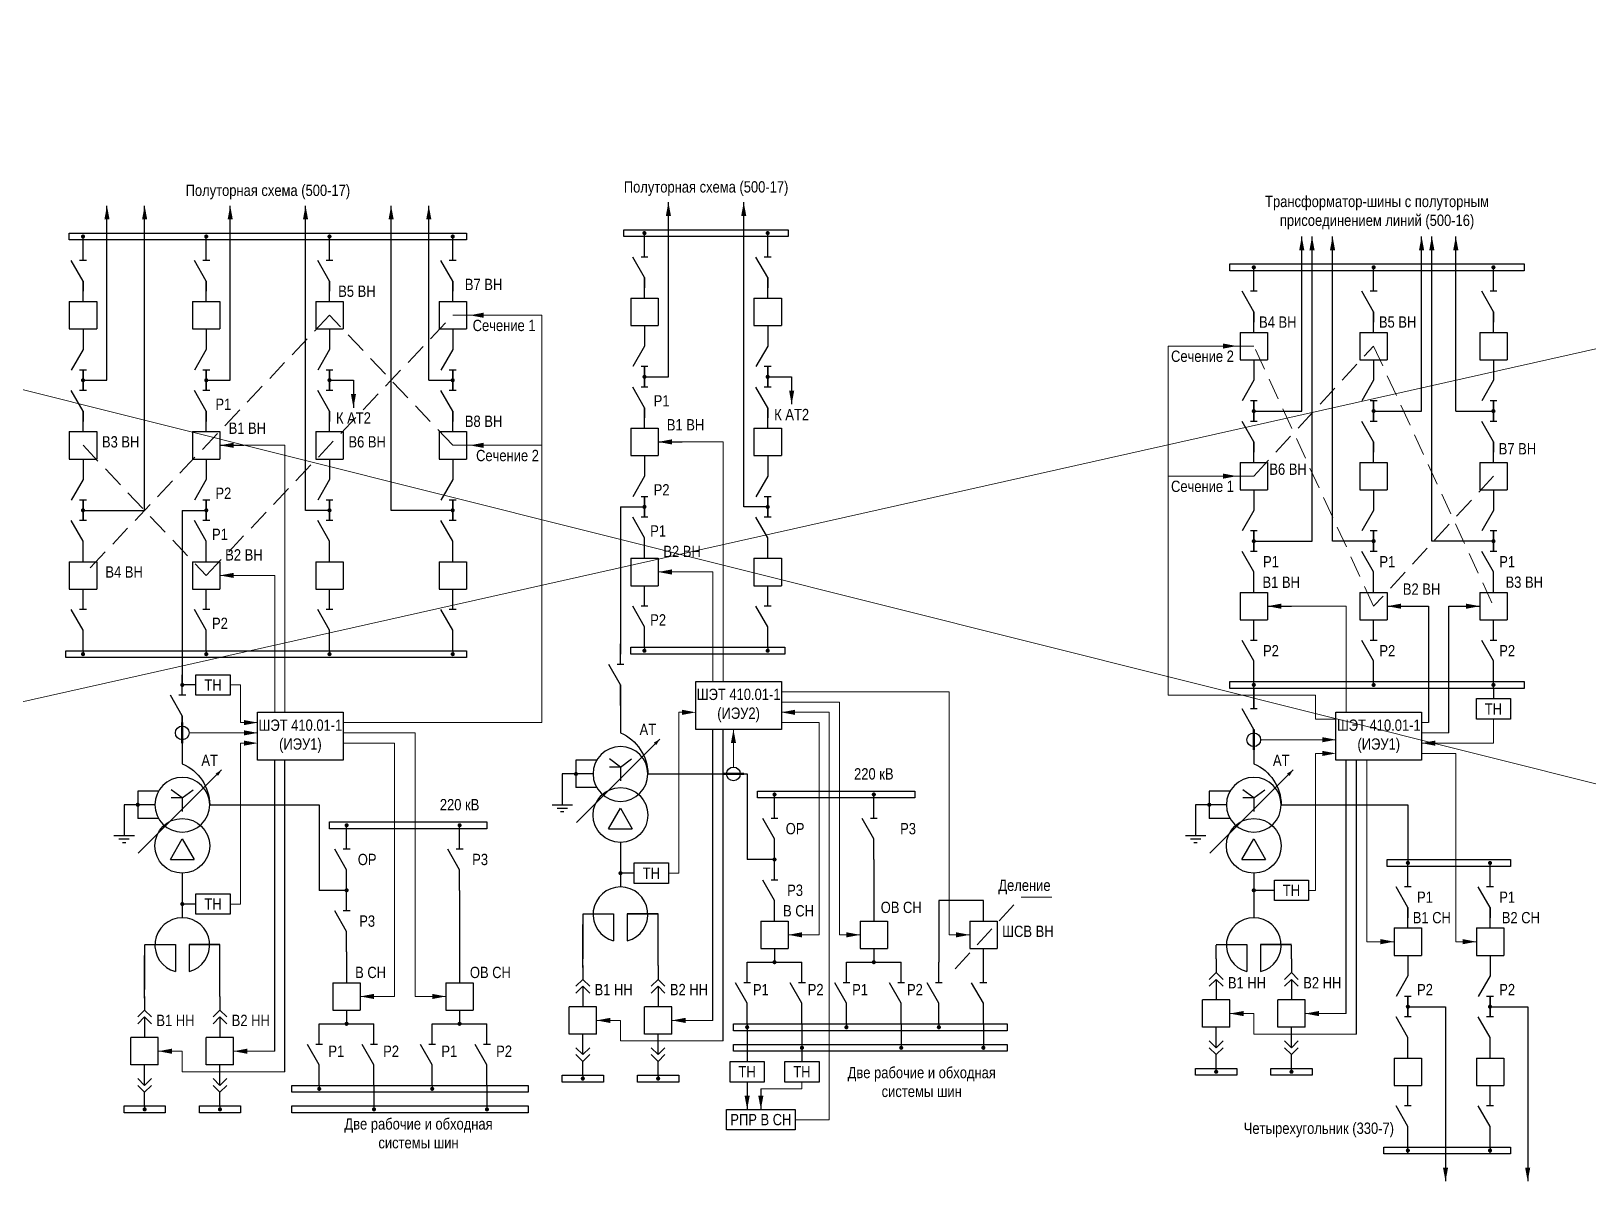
# Model space of a CAD drawing. Header units: millimetres. Extents: x 5769 to 10700, y 4225 to 6895.
# Drawn here: x 8624.8 to 9079.6, y 4593.2 to 4930 of the extents above; entities that cross this region are included whole.
import ezdxf
from ezdxf.enums import TextEntityAlignment as Align

# ---------------------------------------------------------------- set-up
doc = ezdxf.new("R2010")
doc.units = ezdxf.units.MM
doc.linetypes.add('HIDDEN', pattern=[9.525, 6.35, -3.175])
doc.layers.add('Основная', color=7, linetype='Continuous', lineweight=30)
doc.layers.add('Тонкая', color=7, linetype='Continuous', lineweight=13)
doc.styles.add('Narrow', font='ARIALN.TTF')
doc.styles.add('Вывод', font='tahoma.ttf', dxfattribs={"height": 2.5})
doc.styles.add('Компонент', font='ARIALN.TTF', dxfattribs={"height": 3.5})

# ---------------------------------------------------------------- blocks, each defined once
blk = doc.blocks.new('*U32')
at = {"color": 0}
blk.add_line((0, 0), (6, 3.43), dxfattribs=at)
blk = doc.blocks.new('*U23')
at = {"color": 0}
blk.add_line((0, -1), (0, 1), dxfattribs=at)
blk = doc.blocks.new('*U21')
at = {"color": 0}
for p, q in [((0, 3), (0, 9)), ((0, -9), (0, -3))]:
    blk.add_line(p, q, dxfattribs=at)
at = {"color": 0, "ltscale": 0.25, "rotation": 89.99999999999999}
for name, p in [('*U32', (0, -3)), ('*U23', (0, 3))]:
    blk.add_blockref(name, p, dxfattribs=at)
at = {"layer": 'Основная'}
for tag, height, style, p in [('В1', 2.5, 'Вывод', (2, 7)), ('ОУ', 3.5, 'Компонент', (-12, 0)), ('В2', 2.5, 'Вывод', (2, -7))]:
    blk.add_attdef(tag, text='', height=height, dxfattribs=dict(at, style=style)).set_placement(p, align=Align.MIDDLE_CENTER)
blk = doc.blocks.new('*U29')
at = {"color": 0}
for p, q in [((0, 0), (-8, 0)), ((-8, -8), (-8, 0)), ((0, -8), (0, 0)), ((0, -8), (-8, -8))]:
    blk.add_line(p, q, dxfattribs=at)
at = {"layer": 'Основная', "style": 'Компонент'}
blk.add_attdef('ОУ', text='', height=3.5, dxfattribs=at).set_placement((-15, -3), align=Align.MIDDLE_CENTER)
blk = doc.blocks.new('*U35')
at = {"color": 0}
for p, q in [((0, 9), (0, 3)), ((0, -3), (0, -9))]:
    blk.add_line(p, q, dxfattribs=at)
at = {"color": 0, "ltscale": 0.25, "xscale": -1, "rotation": 90}
for name, p in [('*U32', (0, 3)), ('*U23', (0, -3))]:
    blk.add_blockref(name, p, dxfattribs=at)
at = {"layer": 'Основная'}
for tag, height, style, p in [('В2', 2.5, 'Вывод', (2, 7)), ('ОУ', 3.5, 'Компонент', (-12, 0)), ('В1', 2.5, 'Вывод', (2, -7))]:
    blk.add_attdef(tag, text='', height=height, dxfattribs=dict(at, style=style)).set_placement(p, align=Align.MIDDLE_CENTER)
blk = doc.blocks.new('*U41')
at = {"ltscale": 0.25}
blk.add_circle((0, 0), 2, dxfattribs=at)
at = {"layer": 'Основная', "color": 0, "lineweight": 50}
blk.add_line((0, -3), (0, 3), dxfattribs=at)
at = {"layer": 'Основная', "style": 'Компонент'}
blk.add_attdef('ОУ', text='', height=3.5, dxfattribs=at).set_placement((-6, 0), align=Align.MIDDLE_CENTER)
blk = doc.blocks.new('*U14')
at = {"ltscale": 0.25}
for p, q in [((-3.46, -4), (0, 2)), ((0, 2), (3.46, -4)), ((-3.46, -4), (3.46, -4))]:
    blk.add_line(p, q, dxfattribs=at)
blk.add_circle((0, 0), 8, dxfattribs=at)
at = {"layer": 'Основная', "style": 'Компонент'}
blk.add_attdef('ОУ', text='', height=3.5, dxfattribs=at).set_placement((17, 0), align=Align.MIDDLE_CENTER)
blk = doc.blocks.new('*U15')
at = {"ltscale": 0.25}
for p, q in [((0, 0), (-20, 0)), ((14.44, 0), (0, 0))]:
    blk.add_line(p, q, dxfattribs=at)
blk.add_lwpolyline([(-18, 0, 1, 0, 0), (-20, 0, 0, 0, 0)], format="xyseb", dxfattribs=at)
at = {"layer": 'Основная', "style": 'Вывод'}
blk.add_attdef('ОС', text='', height=2.5, dxfattribs=at).set_placement((3, 2), align=Align.MIDDLE_CENTER)
blk = doc.blocks.new('*U68')
at = {"ltscale": 0.25}
for q in [(-3.2, 4.4), (3.2, 4.4), (0, -2), (3.21, 2)]:
    blk.add_line((0, 2), q, dxfattribs=at)
blk.add_circle((0, 0), 8, dxfattribs=at)
blk.add_arc((5.23, -0.15), 13.23, 113.2803, 179.3396, dxfattribs=at)
at = {"layer": 'Основная', "style": 'Компонент'}
blk.add_attdef('ОУ', text='', height=3.5, dxfattribs=at).set_placement((-17, 0), align=Align.MIDDLE_CENTER)
blk = doc.blocks.new('*U50')
at = {"color": 0}
for p, q in [((-3, 0), (3, 0)), ((0, 3), (0, 0)), ((-1.5, -1), (1.5, -1)), ((-0.5, -2), (0.5, -2))]:
    blk.add_line(p, q, dxfattribs=at)
blk = doc.blocks.new('*U72')
at = {"layer": 'Основная', "ltscale": 0.25}
for p, q in [((2, 2), (0, 0)), ((0, 0), (2, -2))]:
    blk.add_line(p, q, dxfattribs=at)
blk = doc.blocks.new('*U40')
at = {"color": 0}
for p, q in [((0, 6), (0, 2)), ((0, 0), (0, -6))]:
    blk.add_line(p, q, dxfattribs=at)
at = {"color": 0, "ltscale": 0.25, "xscale": -1, "rotation": 90}
for p in [(0, 2), (0, 0)]:
    blk.add_blockref('*U72', p, dxfattribs=at)
at = {"layer": 'Основная'}
for tag, height, style, p in [('ОУ2', 3.5, 'Компонент', (-5, 6)), ('В2', 2.5, 'Вывод', (3, 6)), ('ОУ1', 3.5, 'Компонент', (-5, -6)), ('В1', 2.5, 'Вывод', (3, -6))]:
    blk.add_attdef(tag, text='', height=height, dxfattribs=dict(at, style=style)).set_placement(p, align=Align.MIDDLE_CENTER)
blk = doc.blocks.new('*U42')
at = {"color": 0}
for p, q in [((0, 0), (0, 6)), ((0, -6), (0, -2))]:
    blk.add_line(p, q, dxfattribs=at)
at = {"color": 0, "ltscale": 0.25, "rotation": 89.99999999999999}
for p in [(0, 0), (0, -2)]:
    blk.add_blockref('*U72', p, dxfattribs=at)
at = {"layer": 'Основная'}
for tag, height, style, p in [('ОУ1', 3.5, 'Компонент', (-5, 6)), ('В1', 2.5, 'Вывод', (3, 6)), ('ОУ2', 3.5, 'Компонент', (-5, -6)), ('В2', 2.5, 'Вывод', (3, -6))]:
    blk.add_attdef(tag, text='', height=height, dxfattribs=dict(at, style=style)).set_placement(p, align=Align.MIDDLE_CENTER)
blk = doc.blocks.new('*U51')
at = {"ltscale": 0.25}
blk.add_circle((0, 0), 2, dxfattribs=at)
at = {"layer": 'Основная', "color": 0, "lineweight": 50}
blk.add_line((3, 0), (-3, 0), dxfattribs=at)
at = {"layer": 'Основная', "style": 'Компонент'}
blk.add_attdef('ОУ', text='', height=3.5, dxfattribs=at).set_placement((0, -6), align=Align.MIDDLE_CENTER)

msp = doc.modelspace()

# ---------------------------------------------------------------- linework, layer by layer
for p, q in [((8680, 4809), (8687, 4809)), ((8808, 4810), (8815, 4810)), ((8986, 4762), (8993, 4762)), ((9021, 4762), (9033, 4762)), ((9033, 4762), (9033, 4728)), ((9039, 4725), (9039, 4762)), ((9039, 4762), (9048, 4762)), ((8824, 4641), (8824, 4726)), ((8827, 4635), (8827, 4726)), ((8696, 4632), (8696, 4717)), ((8699, 4626), (8699, 4717)), ((9009, 4643), (9009, 4717)), ((9012, 4637), (9012, 4717)), ((8834, 4623), (8834, 4616)), ((8838, 4621), (8838, 4615)), ((8834, 4620), (8834, 4615))]:
    msp.add_line(p, q)
at = {"layer": 'Основная'}
for p, q in [((8811, 4829), (8811, 4880)), ((8833, 4791), (8833, 4880)), ((8647, 4828), (8647, 4879)), ((8658, 4790), (8658, 4879)), ((8683, 4828), (8683, 4879)), ((8705, 4790), (8705, 4879)), ((8730, 4790), (8730, 4879)), ((8741, 4828), (8741, 4879)), ((8804, 4870), (8804, 4871)), ((8840, 4870), (8840, 4871)), ((8640, 4869), (8640, 4870)), ((8676, 4869), (8676, 4870)), ((8712, 4869), (8712, 4870)), ((8748, 4869), (8748, 4870)), ((8996, 4819), (8996, 4870)), ((8999, 4781), (8999, 4870)), ((9005, 4781), (9005, 4870)), ((9031, 4819), (9031, 4870)), ((9034, 4781), (9034, 4870)), ((9041, 4819), (9041, 4870)), ((8640, 4857), (8640, 4854)), ((8676, 4857), (8676, 4854)), ((8712, 4857), (8712, 4854)), ((8748, 4857), (8748, 4854)), ((8804, 4858), (8804, 4855)), ((8840, 4858), (8840, 4855)), ((8982, 4860), (8982, 4861)), ((9017, 4860), (9017, 4861)), ((9052, 4860), (9052, 4861)), ((8982, 4848), (8982, 4845)), ((9017, 4848), (9017, 4845)), ((9052, 4848), (9052, 4845)), ((8640, 4828), (8647, 4828)), ((8676, 4828), (8683, 4828)), ((8712, 4828), (8719, 4828)), ((8719, 4828), (8719, 4820)), ((8741, 4828), (8748, 4828)), ((8804, 4829), (8811, 4829)), ((8840, 4829), (8847, 4829)), ((8847, 4829), (8847, 4821)), ((8640, 4819), (8640, 4816)), ((8676, 4819), (8676, 4816)), ((8712, 4819), (8712, 4816)), ((8748, 4819), (8748, 4816)), ((8804, 4820), (8804, 4817)), ((8840, 4820), (8840, 4817)), ((8982, 4819), (8996, 4819)), ((9017, 4819), (9031, 4819)), ((9041, 4819), (9052, 4819)), ((8982, 4810), (8982, 4807)), ((9017, 4810), (9017, 4807)), ((9052, 4810), (9052, 4807)), ((8640, 4790), (8658, 4790)), ((8669, 4790), (8669, 4747)), ((8669, 4790), (8676, 4790)), ((8712, 4790), (8705, 4790)), ((8748, 4790), (8730, 4790)), ((8797, 4791), (8797, 4748)), ((8797, 4791), (8804, 4791)), ((8840, 4791), (8833, 4791)), ((8982, 4781), (8999, 4781)), ((9017, 4781), (9005, 4781)), ((9052, 4781), (9034, 4781)), ((8804, 4762), (8804, 4766)), ((8840, 4762), (8840, 4766)), ((8640, 4761), (8640, 4765)), ((8676, 4761), (8676, 4765)), ((8712, 4761), (8712, 4765)), ((8748, 4761), (8748, 4765)), ((8982, 4752), (8982, 4756)), ((9017, 4752), (9017, 4756)), ((9052, 4752), (9052, 4756)), ((8640, 4749), (8640, 4748)), ((8676, 4749), (8676, 4748)), ((8712, 4749), (8712, 4748)), ((8748, 4749), (8748, 4748)), ((8797, 4748), (8797, 4748)), ((8804, 4750), (8804, 4749)), ((8840, 4750), (8840, 4749)), ((8669, 4747), (8669, 4739)), ((8673, 4739), (8669, 4739)), ((8797, 4739), (8797, 4729)), ((8982, 4738), (8982, 4740)), ((9017, 4739), (9017, 4740)), ((9052, 4738), (9052, 4740)), ((8982, 4738), (8982, 4732)), ((9052, 4738), (9052, 4735)), ((8669, 4730), (8669, 4720)), ((8797, 4729), (8797, 4725)), ((8669, 4720), (8669, 4716)), ((8982, 4720), (8982, 4716)), ((8834, 4713), (8834, 4688)), ((8842, 4706), (8842, 4707)), ((8871, 4706), (8871, 4707)), ((8709, 4704), (8709, 4679)), ((9027, 4704), (9027, 4687)), ((8717, 4697), (8717, 4698)), ((8750, 4697), (8750, 4698)), ((8797, 4693), (8797, 4680)), ((8669, 4684), (8669, 4671)), ((8801, 4684), (8797, 4684)), ((8842, 4688), (8834, 4688)), ((8871, 4688), (8871, 4670)), ((8982, 4684), (8982, 4671)), ((9027, 4686), (9027, 4687)), ((9051, 4686), (9051, 4687)), ((8673, 4675), (8669, 4675)), ((8717, 4679), (8709, 4679)), ((8750, 4679), (8750, 4661)), ((8903, 4676), (8890, 4676)), ((8890, 4676), (8890, 4658)), ((8903, 4670), (8903, 4676)), ((8988, 4679), (8982, 4679)), ((8786, 4672), (8786, 4659)), ((9027, 4674), (9027, 4671)), ((9051, 4674), (9051, 4671)), ((8786, 4656.5), (8786, 4669)), ((8658, 4663), (8658, 4650)), ((8717, 4661), (8717, 4652)), ((8750, 4661), (8750, 4652)), ((8842, 4662), (8842, 4658)), ((8871, 4662), (8871, 4658)), ((8903, 4658), (8903, 4662)), ((8658, 4647.5), (8658, 4660)), ((8834, 4658), (8842, 4658)), ((8842, 4658), (8850, 4658)), ((8863, 4658), (8871, 4658)), ((8871, 4658), (8879, 4658)), ((8717, 4644), (8717, 4640)), ((8750, 4644), (8750, 4640)), ((9027, 4645), (9038, 4645)), ((9038, 4645), (9038, 4594)), ((9051, 4645), (9062, 4645)), ((9062, 4645), (9062, 4594)), ((8709, 4640), (8717, 4640)), ((8717, 4640), (8725, 4640)), ((8742, 4640), (8750, 4640)), ((8750, 4640), (8758, 4640)), ((8834, 4640), (8834, 4639)), ((8834, 4639), (8834, 4629)), ((8850, 4640), (8850, 4634)), ((8863, 4640), (8863, 4639)), ((8879, 4640), (8879, 4634)), ((8890, 4640), (8890, 4639)), ((8903, 4640), (8903, 4634)), ((8850, 4634), (8850, 4633)), ((8879, 4634), (8879, 4633)), ((8903, 4634), (8903, 4633)), ((8850, 4633), (8850, 4629)), ((8786, 4625), (8786, 4624)), ((8808, 4625), (8808, 4624)), ((8971, 4626), (8971, 4627)), ((8993, 4626), (8993, 4627)), ((8709, 4622), (8709, 4621)), ((8725, 4622), (8725, 4616)), ((8742, 4622), (8742, 4621)), ((8758, 4622), (8758, 4616)), ((8658, 4616), (8658, 4615)), ((8680, 4616), (8680, 4615)), ((8725, 4616), (8725, 4615)), ((8758, 4616), (8758, 4615)), ((9027, 4616), (9027, 4620)), ((9051, 4616), (9051, 4620)), ((9027, 4602), (9027, 4604)), ((9051, 4604), (9051, 4603)), ((9051, 4602), (9051, 4603))]:
    msp.add_line(p, q, dxfattribs=at)
at = {"layer": 'Основная', "ltscale": 0.25}
for p, q in [((8971, 4659), (8971, 4663)), ((8993, 4659), (8993, 4663))]:
    msp.add_line(p, q, dxfattribs=at)
at = {"layer": 'Основная'}
for points in [[(8636, 4871), (8752, 4871), (8752, 4869), (8636, 4869)], [(8798, 4872), (8846, 4872), (8846, 4870), (8798, 4870)], [(8975, 4862), (9061, 4862), (9061, 4860), (8975, 4860)], [(8635, 4749), (8752, 4749), (8752, 4747), (8635, 4747)], [(8800, 4750), (8845, 4750), (8845, 4748), (8800, 4748)], [(8673, 4742), (8683, 4742), (8683, 4736), (8673, 4736)], [(8819, 4740), (8844, 4740), (8844, 4726), (8819, 4726)], [(8975, 4740), (9061, 4740), (9061, 4738), (8975, 4738)], [(9047, 4735), (9057, 4735), (9057, 4729), (9047, 4729)], [(8691, 4731), (8716, 4731), (8716, 4717), (8691, 4717)], [(9006, 4731), (9031, 4731), (9031, 4717), (9006, 4717)], [(8837, 4708), (8883, 4708), (8883, 4706), (8837, 4706)], [(8712, 4699), (8758, 4699), (8758, 4697), (8712, 4697)], [(8801, 4687), (8811, 4687), (8811, 4681), (8801, 4681)], [(9021, 4688), (9057, 4688), (9057, 4686), (9021, 4686)], [(8988, 4682), (8998, 4682), (8998, 4676), (8988, 4676)], [(8673, 4678), (8683, 4678), (8683, 4672), (8673, 4672)], [(8830, 4640), (8910, 4640), (8910, 4638), (8830, 4638)], [(8830, 4634), (8910, 4634), (8910, 4632), (8830, 4632)], [(8780, 4625), (8792, 4625), (8792, 4623), (8780, 4623)], [(8802, 4625), (8814, 4625), (8814, 4623), (8802, 4623)], [(8829, 4629), (8839, 4629), (8839, 4623), (8829, 4623)], [(8845, 4629), (8855, 4629), (8855, 4623), (8845, 4623)], [(8965, 4627), (8977, 4627), (8977, 4625), (8965, 4625)], [(8987, 4627), (8999, 4627), (8999, 4625), (8987, 4625)], [(8701, 4622), (8770, 4622), (8770, 4620), (8701, 4620)], [(8652, 4616), (8664, 4616), (8664, 4614), (8652, 4614)], [(8674, 4616), (8686, 4616), (8686, 4614), (8674, 4614)], [(8701, 4616), (8770, 4616), (8770, 4614), (8701, 4614)], [(8828, 4615), (8848, 4615), (8848, 4609), (8828, 4609)], [(9020, 4604), (9057, 4604), (9057, 4602), (9020, 4602)]]:
    msp.add_lwpolyline(points, close=True, dxfattribs=at)
at = {"layer": 'Основная', "ltscale": 0.25, "const_width": 0.6}
for points in [[(8639.7, 4870, 1), (8640.3, 4870, 1)], [(8675.7, 4870, 1), (8676.3, 4870, 1)], [(8711.7, 4870, 1), (8712.3, 4870, 1)], [(8747.7, 4870, 1), (8748.3, 4870, 1)], [(8803.7, 4871, 1), (8804.3, 4871, 1)], [(8839.7, 4871, 1), (8840.3, 4871, 1)], [(8981.7, 4861, 1), (8982.3, 4861, 1)], [(9016.7, 4861, 1), (9017.3, 4861, 1)], [(9051.7, 4861, 1), (9052.3, 4861, 1)], [(8804.3, 4829.01, 1), (8803.7, 4829.01, 1)], [(8840.3, 4829.01, 1), (8839.7, 4829.01, 1)], [(8640.3, 4828.01, 1), (8639.7, 4828.01, 1)], [(8676.3, 4828.01, 1), (8675.7, 4828.01, 1)], [(8712.3, 4828.01, 1), (8711.7, 4828.01, 1)], [(8748.3, 4828.01, 1), (8747.7, 4828.01, 1)], [(8982.3, 4819.01, 1), (8981.7, 4819.01, 1)], [(9017.3, 4819.01, 1), (9016.7, 4819.01, 1)], [(9052.3, 4819.01, 1), (9051.7, 4819.01, 1)], [(8640.3, 4790.01, 1), (8639.7, 4790.01, 1)], [(8676.3, 4790.01, 1), (8675.7, 4790.01, 1)], [(8712.3, 4790.01, 1), (8711.7, 4790.01, 1)], [(8748.3, 4790.01, 1), (8747.7, 4790.01, 1)], [(8804.3, 4791.01, 1), (8803.7, 4791.01, 1)], [(8840.3, 4791.01, 1), (8839.7, 4791.01, 1)], [(8982.3, 4781.01, 1), (8981.7, 4781.01, 1)], [(9017.3, 4781.01, 1), (9016.7, 4781.01, 1)], [(9052.3, 4781.01, 1), (9051.7, 4781.01, 1)], [(8639.7, 4748, 1), (8640.3, 4748, 1)], [(8675.7, 4748, 1), (8676.3, 4748, 1)], [(8711.7, 4748, 1), (8712.3, 4748, 1)], [(8747.7, 4748, 1), (8748.3, 4748, 1)], [(8803.7, 4749, 1), (8804.3, 4749, 1)], [(8839.7, 4749, 1), (8840.3, 4749, 1)], [(8669.3, 4739.01, 1), (8668.7, 4739.01, 1)], [(8981.7, 4739, 1), (8982.3, 4739, 1)], [(9016.7, 4739, 1), (9017.3, 4739, 1)], [(9051.7, 4739, 1), (9052.3, 4739, 1)], [(8783.7, 4713, 1), (8784.3, 4713, 1)], [(8841.7, 4707, 1), (8842.3, 4707, 1)], [(8870.7, 4707, 1), (8871.3, 4707, 1)], [(8655.7, 4704, 1), (8656.3, 4704, 1)], [(8968.7, 4704, 1), (8969.3, 4704, 1)], [(8716.7, 4698, 1), (8717.3, 4698, 1)], [(8749.7, 4698, 1), (8750.3, 4698, 1)], [(8842.3, 4688.01, 1), (8841.7, 4688.01, 1)], [(8796.7, 4684, 1), (8797.3, 4684, 1)], [(9026.7, 4687, 1), (9027.3, 4687, 1)], [(9050.7, 4687, 1), (9051.3, 4687, 1)], [(8717.3, 4679.01, 1), (8716.7, 4679.01, 1)], [(8981.7, 4679, 1), (8982.3, 4679, 1)], [(8668.7, 4675, 1), (8669.3, 4675, 1)], [(8842.3, 4658.01, 1), (8841.7, 4658.01, 1)], [(8871.3, 4658.01, 1), (8870.7, 4658.01, 1)], [(9027.3, 4645.01, 1), (9026.7, 4645.01, 1)], [(9051.3, 4645.01, 1), (9050.7, 4645.01, 1)], [(8717.3, 4640.01, 1), (8716.7, 4640.01, 1)], [(8750.3, 4640.01, 1), (8749.7, 4640.01, 1)], [(8833.7, 4639, 1), (8834.3, 4639, 1)], [(8862.7, 4639, 1), (8863.3, 4639, 1)], [(8889.7, 4639, 1), (8890.3, 4639, 1)], [(8849.7, 4633, 1), (8850.3, 4633, 1)], [(8878.7, 4633, 1), (8879.3, 4633, 1)], [(8902.7, 4633, 1), (8903.3, 4633, 1)], [(8785.7, 4624, 1), (8786.3, 4624, 1)], [(8807.7, 4624, 1), (8808.3, 4624, 1)], [(8970.7, 4626, 1), (8971.3, 4626, 1)], [(8992.7, 4626, 1), (8993.3, 4626, 1)], [(8708.7, 4621, 1), (8709.3, 4621, 1)], [(8741.7, 4621, 1), (8742.3, 4621, 1)], [(8657.7, 4615, 1), (8658.3, 4615, 1)], [(8679.7, 4615, 1), (8680.3, 4615, 1)], [(8724.7, 4615, 1), (8725.3, 4615, 1)], [(8757.7, 4615, 1), (8758.3, 4615, 1)], [(9026.7, 4603, 1), (9027.3, 4603, 1)], [(9050.7, 4603, 1), (9051.3, 4603, 1)]]:
    msp.add_lwpolyline(points, format="xyb", close=True, dxfattribs=at)
at = {"layer": 'Основная'}
for points in [[(8790, 4717), (8784, 4717)], [(8784, 4717), (8784, 4709)], [(8784, 4713), (8780, 4713)], [(8780, 4713), (8780, 4707)], [(8789, 4713), (8783, 4713)], [(8805, 4713), (8823, 4713)], [(8823, 4713), (8834, 4713)], [(8662, 4708), (8656, 4708)], [(8656, 4708), (8656, 4700)], [(8790, 4709), (8784, 4709)], [(8975, 4708), (8969, 4708)], [(8969, 4708), (8969, 4700)], [(8656, 4704), (8652, 4704)], [(8652, 4704), (8652, 4698)], [(8661, 4704), (8655, 4704)], [(8677, 4704), (8695, 4704)], [(8695, 4704), (8709, 4704)], [(8969, 4704), (8965, 4704)], [(8965, 4704), (8965, 4698)], [(8974, 4704), (8968, 4704)], [(8990, 4704), (9008, 4704)], [(9008, 4704), (9027, 4704)], [(8662, 4700), (8656, 4700)], [(8975, 4700), (8969, 4700)], [(8797, 4693), (8797, 4685)], [(8669, 4684), (8669, 4676)], [(8982, 4684), (8982, 4676)], [(8786, 4672.13), (8795, 4672.13), (8795, 4664.25)], [(8786, 4672.13), (8795, 4672.13)], [(8808, 4672.13), (8799, 4672.13), (8799, 4664.25)], [(8799, 4672.13), (8808, 4672.13)], [(8808, 4657), (8808, 4672.13)], [(8658, 4663.13), (8667, 4663.13), (8667, 4655.25)], [(8658, 4663.13), (8667, 4663.13)], [(8680, 4663.13), (8671, 4663.13), (8671, 4655.25)], [(8671, 4663.13), (8680, 4663.13)], [(8680, 4648), (8680, 4663.13)], [(8971, 4663.13), (8980, 4663.13), (8980, 4655.25)], [(8971, 4663.13), (8980, 4663.13)], [(8993, 4663.13), (8984, 4663.13), (8984, 4655.25)], [(8984, 4663.13), (8993, 4663.13)]]:
    msp.add_lwpolyline(points, dxfattribs=at)
at = {"layer": 'Основная', "ltscale": 0.25}
for centre in [(8797, 4672), (8669, 4663), (8982, 4663)]:
    msp.add_arc(centre, 8, 284.4775, 255.5225, dxfattribs=at)
at = {"layer": 'Тонкая'}
for p, q in [((8204, 4930), (9290, 4658)), ((9313, 4889), (8158, 4630)), ((8748, 4847), (8774, 4847)), ((8774, 4847), (8774, 4728)), ((8982, 4838), (8957, 4838)), ((8957, 4838), (8957, 4736)), ((8687, 4809), (8699, 4809)), ((8699, 4809), (8699, 4731)), ((8748, 4809), (8774, 4809)), ((8815, 4810), (8827, 4810)), ((8827, 4810), (8827, 4740)), ((8982, 4800), (8957, 4800)), ((8680, 4771), (8696, 4771)), ((8696, 4771), (8696, 4731)), ((8808, 4772), (8824, 4772)), ((8824, 4772), (8824, 4740)), ((9009, 4762), (8993, 4762)), ((9009, 4731), (9009, 4762)), ((9042, 4762), (9048, 4762)), ((8683, 4739), (8686, 4739)), ((8686, 4739), (8686, 4728)), ((8893, 4737), (8844, 4737)), ((8861, 4734), (8844, 4734)), ((8861, 4666), (8861, 4734)), ((8893, 4666), (8893, 4737)), ((8957, 4736), (9000, 4736)), ((9000, 4736), (9000, 4729)), ((8814, 4684), (8814, 4731)), ((8814, 4731), (8817, 4731)), ((8844, 4731), (8858, 4731)), ((8858, 4731), (8858, 4612)), ((8671, 4725), (8691, 4725)), ((8686, 4728), (8691, 4728)), ((8774, 4728), (8716, 4728)), ((8737, 4725), (8716, 4725)), ((8737, 4648), (8737, 4725)), ((8830, 4715), (8830, 4726)), ((8855, 4728), (8844, 4728)), ((8855, 4666), (8855, 4728)), ((9000, 4729), (9006, 4729)), ((9031, 4728), (9033, 4728)), ((9031, 4725), (9039, 4725)), ((9052, 4722), (9052, 4729)), ((8686, 4675), (8686, 4722)), ((8686, 4722), (8689, 4722)), ((8731, 4722), (8716, 4722)), ((8731, 4648), (8731, 4722)), ((8984, 4723), (8989, 4723)), ((8989, 4723), (9006, 4723)), ((9052, 4722), (9031, 4722)), ((9000, 4679), (9000, 4719)), ((9000, 4719), (9004, 4719)), ((9015, 4717), (9015, 4664)), ((9041, 4719), (9031, 4719)), ((9041, 4719), (9041, 4664)), ((8811, 4684), (8814, 4684)), ((8683, 4675), (8686, 4675)), ((8914, 4677), (8923, 4677)), ((8998, 4679), (9000, 4679)), ((8846, 4666), (8855, 4666)), ((8867, 4666), (8861, 4666)), ((8899, 4666), (8893, 4666)), ((9015, 4664), (9023, 4664)), ((9041, 4664), (9047, 4664)), ((8721, 4648), (8731, 4648)), ((8746, 4648), (8737, 4648)), ((8975, 4643), (8982, 4643)), ((8982, 4643), (8982, 4637)), ((9009, 4643), (8997, 4643)), ((8790, 4641), (8797, 4641)), ((8797, 4641), (8797, 4635)), ((8824, 4641), (8812, 4641)), ((8797, 4635), (8827, 4635)), ((8982, 4637), (9012, 4637)), ((8662, 4632), (8669, 4632)), ((8669, 4632), (8669, 4626)), ((8696, 4632), (8684, 4632)), ((8669, 4626), (8699, 4626)), ((8838, 4621), (8850, 4621)), ((8850, 4621), (8850, 4623)), ((8848, 4612), (8858, 4612))]:
    msp.add_line(p, q, dxfattribs=at)
at = {"layer": 'Тонкая', "linetype": 'HIDDEN'}
for p, q in [((8712, 4847), (8640, 4771)), ((8676, 4771), (8748, 4847)), ((8748, 4809), (8712, 4847)), ((8982, 4800), (9017, 4838)), ((9017, 4762), (8982, 4838)), ((9017, 4838), (9052, 4762)), ((8640, 4809), (8676, 4771)), ((9052, 4800), (9017, 4762)), ((8894.76, 4656.04), (8913.86, 4676.95))]:
    msp.add_line(p, q, dxfattribs=at)
at = {"layer": 'Тонкая', "ltscale": 0.3}
for points in [[(8647, 4879, 0, 1.5, 0), (8647, 4875, 0, 0, 0)], [(8658, 4879, 0, 1.5, 0), (8658, 4875, 0, 0, 0)], [(8683, 4879, 0, 1.5, 0), (8683, 4875, 0, 0, 0)], [(8705, 4879, 0, 1.5, 0), (8705, 4875, 0, 0, 0)], [(8730, 4879, 0, 1.5, 0), (8730, 4875, 0, 0, 0)], [(8741, 4879, 0, 1.5, 0), (8741, 4875, 0, 0, 0)], [(8811, 4880, 0, 1.5, 0), (8811, 4876, 0, 0, 0)], [(8833, 4880, 0, 1.5, 0), (8833, 4876, 0, 0, 0)], [(8996, 4870, 0, 1.5, 0), (8996, 4866, 0, 0, 0)], [(8999, 4870, 0, 1.5, 0), (8999, 4866, 0, 0, 0)], [(9005, 4870, 0, 1.5, 0), (9005, 4866, 0, 0, 0)], [(9031, 4870, 0, 1.5, 0), (9031, 4866, 0, 0, 0)], [(9034, 4870, 0, 1.5, 0), (9034, 4866, 0, 0, 0)], [(9041, 4870, 0, 1.5, 0), (9041, 4866, 0, 0, 0)], [(8753, 4847, 0, 1.5, 0), (8757, 4847, 0, 0, 0)], [(8977, 4838, 0, 1.5, 0), (8973, 4838, 0, 0, 0)], [(8719, 4820, 0, 1.5, 0), (8719, 4824, 0, 0, 0)], [(8847, 4821, 0, 1.5, 0), (8847, 4825, 0, 0, 0)], [(8680, 4809, 0, 1.5, 0), (8684, 4809, 0, 0, 0)], [(8753, 4809, 0, 1.5, 0), (8757, 4809, 0, 0, 0)], [(8808, 4810, 0, 1.5, 0), (8812, 4810, 0, 0, 0)], [(8977, 4800, 0, 1.5, 0), (8973, 4800, 0, 0, 0)], [(8680, 4771, 0, 1.5, 0), (8684, 4771, 0, 0, 0)], [(8808, 4772, 0, 1.5, 0), (8812, 4772, 0, 0, 0)], [(8986, 4762, 0, 1.5, 0), (8990, 4762, 0, 0, 0)], [(9021, 4762, 0, 1.5, 0), (9025, 4762, 0, 0, 0)], [(9048, 4762, 0, 1.5, 0), (9044, 4762, 0, 0, 0)], [(8819, 4731, 0, 1.5, 0), (8815, 4731, 0, 0, 0)], [(8844, 4731, 0, 1.5, 0), (8848, 4731, 0, 0, 0)], [(8691, 4728, 0, 1.5, 0), (8687, 4728, 0, 0, 0)], [(8691, 4725, 0, 1.5, 0), (8687, 4725, 0, 0, 0)], [(8830, 4726, 0, 1.5, 0), (8830, 4722, 0, 0, 0)], [(8691, 4722, 0, 1.5, 0), (8687, 4722, 0, 0, 0)], [(9006, 4723, 0, 1.5, 0), (9002, 4723, 0, 0, 0)], [(9031, 4722, 0, 1.5, 0), (9035, 4722, 0, 0, 0)], [(9006, 4719, 0, 1.5, 0), (9002, 4719, 0, 0, 0)], [(8846, 4666, 0, 1.5, 0), (8850, 4666, 0, 0, 0)], [(8867, 4666, 0, 1.5, 0), (8863, 4666, 0, 0, 0)], [(8899, 4666, 0, 1.5, 0), (8895, 4666, 0, 0, 0)], [(9023, 4664, 0, 1.5, 0), (9019, 4664, 0, 0, 0)], [(9047, 4664, 0, 1.5, 0), (9043, 4664, 0, 0, 0)], [(8721, 4648, 0, 1.5, 0), (8725, 4648, 0, 0, 0)], [(8746, 4648, 0, 1.5, 0), (8742, 4648, 0, 0, 0)], [(8975, 4643, 0, 1.5, 0), (8979, 4643, 0, 0, 0)], [(8997, 4643, 0, 1.5, 0), (9001, 4643, 0, 0, 0)], [(8790, 4641, 0, 1.5, 0), (8794, 4641, 0, 0, 0)], [(8812, 4641, 0, 1.5, 0), (8816, 4641, 0, 0, 0)], [(8662, 4632, 0, 1.5, 0), (8666, 4632, 0, 0, 0)], [(8684, 4632, 0, 1.5, 0), (8688, 4632, 0, 0, 0)], [(8834, 4615, 0, 1.5, 0), (8834, 4619, 0, 0, 0)], [(8838, 4615, 0, 1.5, 0), (8838, 4619, 0, 0, 0)], [(9038, 4594, 0, 1.5, 0), (9038, 4598, 0, 0, 0)], [(9062, 4594, 0, 1.5, 0), (9062, 4598, 0, 0, 0)]]:
    msp.add_lwpolyline(points, format="xyseb", dxfattribs=at)

# ---------------------------------------------------------------- block references
at = {"layer": 'Основная'}
for name, p in [('*U21', (8640, 4860)), ('*U21', (8676, 4860)), ('*U21', (8712, 4860)), ('*U21', (8748, 4860)), ('*U21', (8804, 4861)), ('*U21', (8840, 4861)), ('*U21', (8982, 4851)), ('*U21', (9017, 4851)), ('*U21', (9052, 4851)), ('*U35', (8640, 4834)), ('*U35', (8676, 4834)), ('*U35', (8712, 4834)), ('*U35', (8748, 4834)), ('*U35', (8804, 4835)), ('*U35', (8840, 4835)), ('*U35', (8982, 4825)), ('*U35', (9017, 4825)), ('*U35', (9052, 4825)), ('*U21', (8640, 4822)), ('*U21', (8676, 4822)), ('*U21', (8712, 4822)), ('*U21', (8748, 4822)), ('*U21', (8804, 4823)), ('*U21', (8840, 4823)), ('*U21', (8982, 4813)), ('*U21', (9017, 4813)), ('*U21', (9052, 4813)), ('*U35', (8640, 4796)), ('*U35', (8676, 4796)), ('*U35', (8712, 4796)), ('*U35', (8748, 4796)), ('*U35', (8804, 4797)), ('*U35', (8840, 4797)), ('*U21', (8640, 4784)), ('*U21', (8676, 4784)), ('*U21', (8712, 4784)), ('*U21', (8748, 4784)), ('*U21', (8804, 4785)), ('*U21', (8840, 4785)), ('*U35', (8982, 4787)), ('*U35', (9017, 4787)), ('*U35', (9052, 4787)), ('*U21', (8982, 4775)), ('*U21', (9017, 4775)), ('*U21', (9052, 4775)), ('*U21', (8640, 4758)), ('*U21', (8676, 4758)), ('*U21', (8712, 4758)), ('*U21', (8748, 4758)), ('*U21', (8804, 4759)), ('*U21', (8840, 4759)), ('*U21', (8982, 4749)), ('*U21', (9017, 4749)), ('*U21', (9052, 4749)), ('*U21', (8797, 4742)), ('*U21', (8669, 4733)), ('*U21', (8982, 4729)), ('*U21', (8842, 4697)), ('*U21', (8871, 4697)), ('*U21', (8717, 4688)), ('*U21', (8750, 4688)), ('*U21', (8842, 4679)), ('*U21', (9027, 4677)), ('*U21', (9051, 4677)), ('*U21', (8717, 4670)), ('*U21', (8834, 4649)), ('*U21', (8850, 4649)), ('*U21', (8863, 4649)), ('*U21', (8879, 4649)), ('*U21', (8890, 4649)), ('*U21', (8903, 4649)), ('*U35', (9027, 4651)), ('*U35', (9051, 4651)), ('*U21', (9027, 4639)), ('*U21', (9051, 4639)), ('*U21', (8709, 4631)), ('*U21', (8725, 4631)), ('*U21', (8742, 4631)), ('*U21', (8758, 4631)), ('*U21', (9027, 4613)), ('*U21', (9051, 4613))]:
    msp.add_blockref(name, p, dxfattribs=at)
at = {"layer": 'Основная', "ltscale": 0.25}
for name, p, rotation in [('*U29', (8800, 4844), 180), ('*U29', (8836, 4844), 180), ('*U29', (8636, 4843), 180), ('*U29', (8672, 4843), 180), ('*U29', (8708, 4843), 180), ('*U29', (8744, 4843), 180), ('*U29', (8978, 4834), 180), ('*U29', (9013, 4834), 180), ('*U29', (9048, 4834), 180), ('*U29', (8636, 4805), 180), ('*U29', (8672, 4805), 180), ('*U29', (8708, 4805), 180), ('*U29', (8744, 4805), 180), ('*U29', (8800, 4806), 180), ('*U29', (8836, 4806), 180), ('*U29', (8978, 4796), 180), ('*U29', (9013, 4796), 180), ('*U29', (9048, 4796), 180), ('*U29', (8636, 4767), 180), ('*U29', (8672, 4767), 180), ('*U29', (8708, 4767), 180), ('*U29', (8744, 4767), 180), ('*U29', (8800, 4768), 180), ('*U29', (8836, 4768), 180), ('*U29', (8978, 4758), 180), ('*U29', (9013, 4758), 180), ('*U29', (9048, 4758), 180), ('*U15', (8794.36, 4709.05), 224.9999999999999), ('*U15', (8666.36, 4700.05), 224.9999999999999), ('*U15', (8979.36, 4700.05), 224.9999999999999), ('*U29', (8838, 4662), 180), ('*U29', (8867, 4662), 180), ('*U29', (8899, 4662), 180), ('*U29', (9023, 4660), 180), ('*U29', (9047, 4660), 180), ('*U29', (8713, 4644), 180), ('*U29', (8746, 4644), 180), ('*U29', (9023, 4622), 180), ('*U29', (9047, 4622), 180)]:
    msp.add_blockref(name, p, dxfattribs=dict(at, rotation=rotation))
for name, p in [('*U41', (8669, 4725)), ('*U41', (8982, 4723)), ('*U51', (8830, 4713)), ('*U50', (8780, 4704)), ('*U50', (8652, 4695)), ('*U50', (8965, 4695)), ('*U40', (8786, 4651)), ('*U40', (8808, 4651)), ('*U40', (8971, 4653)), ('*U40', (8993, 4653)), ('*U40', (8658, 4642)), ('*U40', (8680, 4642)), ('*U29', (8790, 4645)), ('*U29', (8812, 4645)), ('*U29', (8975, 4647)), ('*U29', (8997, 4647)), ('*U42', (8971, 4633)), ('*U42', (8993, 4633)), ('*U29', (8662, 4636)), ('*U29', (8684, 4636)), ('*U42', (8786, 4631)), ('*U42', (8808, 4631)), ('*U42', (8658, 4622)), ('*U42', (8680, 4622))]:
    msp.add_blockref(name, p, dxfattribs=at)
at = {"layer": 'Основная', "ltscale": 0.35, "xscale": -1}
for p in [(8797, 4713), (8669, 4704), (8982, 4704)]:
    msp.add_blockref('*U68', p, dxfattribs=at)
at = {"layer": 'Основная', "ltscale": 0.35}
for p in [(8797, 4701), (8669, 4692), (8982, 4692)]:
    msp.add_blockref('*U14', p, dxfattribs=at)

# ---------------------------------------------------------------- texts
at = {"layer": 'Основная', "char_height": 3.3, "attachment_point": 5, "style": 'Narrow'}
for s, insert, width in [('\\pt9.9;Полуторная схема (500-17)', (8694, 4883), 91.869), ('\\pt9.9;Полуторная схема (500-17)', (8822, 4884), 91.869), ('\\pt9.9;Трансформатор-шины с полуторным присоединением линий (500-16)', (9018, 4877), 91.869), ('\\pi-9.9,l9.9,t9.9;В7 ВН', (8757, 4856), 21.8485), ('\\pi-9.9,l9.9,t9.9;В5 ВН', (8720, 4854), 21.8485), ('\\pi-9.9,l9.9,t9.9;Сечение 1', (8763, 4844), 21.8485), ('\\pi-9.9,l9.9,t9.9;В4 ВН', (8989, 4845), 26.7183), ('\\pi-9.9,l9.9,t9.9;В5 ВН', (9024, 4845), 31.1591), ('\\pi-9.9,l9.9,t9.9;Сечение 2', (8967, 4835), 21.8485), ('\\pi-9.9,l9.9,t9.9;Р1', (8681, 4821), 10), ('\\pi-9.9,l9.9,t9.9;Р1', (8809, 4822), 10), ('\\pi-9.9,l9.9,t9.9;В1 ВН', (8688, 4814), 21.8485), ('\\pi-9.9,l9.9,t9.9;К АТ2', (8719, 4817), 10), ('\\pi-9.9,l9.9,t9.9;В8 ВН', (8757, 4816), 21.8485), ('\\pi-9.9,l9.9,t9.9;В1 ВН', (8816, 4815), 21.8485), ('\\pi-9.9,l9.9,t9.9;К АТ2', (8847, 4818), 10), ('\\pi-9.9,l9.9,t9.9;В3 ВН', (8651, 4810), 21.8485), ('\\pi-9.9,l9.9,t9.9;В6 ВН', (8723, 4810), 21.8485), ('\\pi-9.9,l9.9,t9.9;Сечение 2', (8764, 4806), 21.8485), ('\\pi-9.9,l9.9,t9.9;В7 ВН', (9059, 4808), 26.5275), ('\\pi-9.9,l9.9,t9.9;В6 ВН', (8992, 4802), 16.3613), ('\\pi-9.9,l9.9,t9.9;Р2', (8809, 4796), 10), ('\\pi-9.9,l9.9,t9.9;Сечение 1', (8967, 4797), 21.8485), ('\\pi-9.9,l9.9,t9.9;Р2', (8681, 4795), 10), ('\\pi-9.9,l9.9,t9.9;Р1', (8680, 4783), 10), ('\\pi-9.9,l9.9,t9.9;Р1', (8808, 4784), 10), ('\\pi-9.9,l9.9,t9.9;В2 ВН', (8815, 4778), 21.8485), ('\\pi-9.9,l9.9,t9.9;В2 ВН', (8687, 4777), 21.8485), ('\\pi-9.9,l9.9,t9.9;Р1', (8987, 4775), 10), ('\\pi-9.9,l9.9,t9.9;Р1', (9021, 4775), 10), ('\\pi-9.9,l9.9,t9.9;Р1', (9056, 4775), 10), ('\\pi-9.9,l9.9,t9.9;В4 ВН', (8652, 4772), 21.8485), ('\\pi-9.9,l9.9,t9.9;В1 ВН', (8990, 4769), 21.8485), ('\\pi-9.9,l9.9,t9.9;В3 ВН', (9061, 4769), 21.8485), ('\\pi-9.9,l9.9,t9.9;В2 ВН', (9031, 4767), 21.8485), ('\\pi-9.9,l9.9,t9.9;Р2', (8680, 4757), 10), ('\\pi-9.9,l9.9,t9.9;Р2', (8808, 4758), 10), ('\\pi-9.9,l9.9,t9.9;Р2', (8987, 4749), 10), ('\\pi-9.9,l9.9,t9.9;Р2', (9021, 4749), 10), ('\\pi-9.9,l9.9,t9.9;Р2', (9056, 4749), 10), ('ТН', (8678, 4739), 10), ('ШЭТ 410.01-1 (ИЭУ2)', (8831.5, 4733), 25), ('ТН', (9052, 4732), 10), ('ШЭТ 410.01-1 (ИЭУ1)', (8703.5, 4724), 25), ('\\pi-9.9,l9.9,t9.9;AT', (8805, 4726), 10), ('ШЭТ 410.01-1 (ИЭУ1)', (9018.5, 4724), 25), ('\\pi-9.9,l9.9,t9.9;AT', (8677, 4717), 10), ('\\pi-9.9,l9.9,t9.9;AT', (8990, 4717), 10), ('\\pi-9.9,l9.9,t9.9;220 кВ', (8871, 4713), 53.3807), ('\\pi-9.9,l9.9,t9.9;220 кВ', (8750, 4704), 53.3807), ('\\pi-9.9,l9.9,t9.9;ОР', (8848, 4697), 10), ('\\pi-9.9,l9.9,t9.9;Р3', (8881, 4697), 10), ('\\pi-9.9,l9.9,t9.9;ОР', (8723, 4688), 10), ('\\pi-9.9,l9.9,t9.9;Р3', (8756, 4688), 10), ('ТН', (8806, 4684), 10), ('\\pi-9.9,l9.9,t9.9;Р3', (8848, 4679), 10), ('\\pi-9.9,l9.9,t9.9;Деление', (8915, 4680), 21.8485), ('ТН', (8993, 4679), 10), ('ТН', (8678, 4675), 10), ('\\pi-9.9,l9.9,t9.9;В СН', (8849, 4673), 10), ('\\pi-9.9,l9.9,t9.9;ОВ СН', (8879, 4674), 15.0349), ('\\pi-9.9,l9.9,t9.9;Р1', (9032, 4677), 10), ('\\pi-9.9,l9.9,t9.9;Р1', (9056, 4677), 10), ('\\pi-9.9,l9.9,t9.9;Р3', (8723, 4670), 10), ('\\pi-9.9,l9.9,t9.9;В1 СН', (9034, 4671), 21.8485), ('\\pi-9.9,l9.9,t9.9;В2 СН', (9060, 4671), 21.8485), ('\\pi-9.9,l9.9,t9.9;ШСВ ВН', (8916, 4667), 18.7584), ('\\pi-9.9,l9.9,t9.9;В СН', (8724, 4655), 10), ('\\pi-9.9,l9.9,t9.9;ОВ СН', (8759, 4655), 15.0349), ('\\pi-9.9,l9.9,t9.9;В1 НН', (8980, 4652), 21.8485), ('\\pi-9.9,l9.9,t9.9;В2 НН', (9002, 4652), 21.8485), ('\\pi-9.9,l9.9,t9.9;В1 НН', (8795, 4650), 21.8485), ('\\pi-9.9,l9.9,t9.9;В2 НН', (8817, 4650), 21.8485), ('\\pi-9.9,l9.9,t9.9;Р1', (8838, 4650), 10), ('\\pi-9.9,l9.9,t9.9;Р2', (8854, 4650), 10), ('\\pi-9.9,l9.9,t9.9;Р1', (8867, 4650), 10), ('\\pi-9.9,l9.9,t9.9;Р2', (8883, 4650), 10), ('\\pi-9.9,l9.9,t9.9;Р2', (9032, 4650), 10), ('\\pi-9.9,l9.9,t9.9;Р2', (9056, 4650), 10), ('\\pi-9.9,l9.9,t9.9;В1 НН', (8667, 4641), 21.8485), ('\\pi-9.9,l9.9,t9.9;В2 НН', (8689, 4641), 21.8485), ('\\pi-9.9,l9.9,t9.9;Р2', (8730, 4632), 10), ('\\pi-9.9,l9.9,t9.9;Р2', (8763, 4632), 10), ('\\pi-9.9,l9.9,t9.9;Р1', (8714, 4632), 10), ('\\pi-9.9,l9.9,t9.9;Р1', (8747, 4632), 10), ('ТН', (8834, 4626), 10), ('ТН', (8850, 4626), 10), ('\\pt9.9;Две рабочие и обходная системы шин', (8885, 4623), 43.1719), ('\\pt9.9;Две рабочие и обходная системы шин', (8738, 4608), 43.1719), ('\\pt9.9;РПР В СН', (8838, 4612), 20), ('\\pt9.9;Четырехугольник (330-7)', (9001, 4609), 91.869)]:
    msp.add_mtext(s, dxfattribs=dict(at, insert=insert, width=width))

doc.saveas('drawing.dxf')
